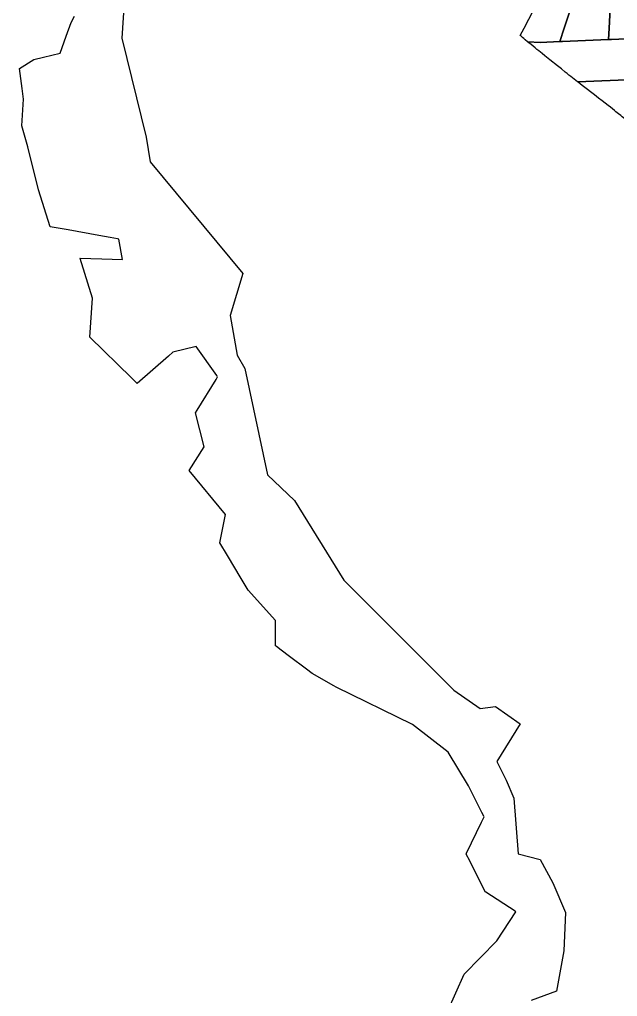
# Model space of a CAD drawing. Header units: metres. Extents: x 3 to 1005126, y 39 to 4383651.
# Drawn here: x 477956 to 478298, y 4365741 to 4366300 of the extents above; entities that cross this region are included whole.
import ezdxf

# ---------------------------------------------------------------- set-up
doc = ezdxf.new("R2010")
doc.units = ezdxf.units.M
doc.header["$MEASUREMENT"] = 0
doc.layers.add('TM_Llucmajor', color=7, linetype='Continuous')

msp = doc.modelspace()

# ---------------------------------------------------------------- linework, layer by layer
at = {"layer": 'TM_Llucmajor', "linetype": 'Continuous', "flags": 128}
for points in [[(478016.91, 4366330.79), (478014.29, 4366289.71), (478028.16, 4366233.07), (478030.47, 4366218.85), (478083.55, 4366154.94), (478076.2, 4366130.79), (478080.29, 4366108.15), (478084.66, 4366100.55), (478097.68, 4366039.63), (478113.13, 4366024.99), (478141.43, 4365979.22), (478177.32, 4365943.32), (478204.36, 4365916.26), (478219.59, 4365905.79), (478228.34, 4365906.91), (478242.42, 4365896.98), (478229.07, 4365875.51), (478234.39, 4365864.73), (478238.8, 4365854.42), (478241.36, 4365822.6), (478253.85, 4365819.24), (478261.19, 4365805.99), (478268.47, 4365788.98), (478267.45, 4365767.08), (478263.2, 4365743.97), (478248.72, 4365738.57)], [(478276.69, 4366322.25), (478267.69, 4366295.34), (478265.14, 4366287.72), (478254.14, 4366287.25), (478246.7, 4366287.65), (478246.7, 4366287.65), (478245.3, 4366288.82), (478244.57, 4366289.44), (478243.82, 4366290.08), (478243.05, 4366290.74), (478242.52, 4366291.2), (478244.66, 4366295.34), (478262.85, 4366330.46)], [(478294.57, 4366318.14), (478293.45, 4366295.34), (478293.14, 4366288.92), (478293.14, 4366288.92), (478266.63, 4366287.78), (478265.14, 4366287.72), (478267.69, 4366295.34), (478276.69, 4366322.25)], [(478318.24, 4366318.09), (478319.66, 4366295.34), (478319.99, 4366290.07), (478319.99, 4366290.07), (478294.81, 4366288.99), (478293.14, 4366288.92), (478293.45, 4366295.34), (478294.57, 4366318.14)], [(478200.77, 4365732.19), (478210.45, 4365753.67), (478228.99, 4365772.82), (478239.97, 4365789.37), (478239.52, 4365789.67), (478222.69, 4365800.6), (478222.45, 4365800.76), (478213.51, 4365818.55), (478211.55, 4365822.46), (478211.76, 4365822.89), (478220.29, 4365840.67), (478221.74, 4365843.69), (478221.54, 4365844.1), (478220.52, 4365846.14), (478212.88, 4365861.48), (478201.24, 4365880.77), (478180.79, 4365896.69), (478137.06, 4365918.01), (478135.69, 4365918.79), (478123.24, 4365925.88), (478120.08, 4365928.26), (478110.29, 4365935.63), (478105.47, 4365939.27), (478102.81, 4365941.27), (478102.28, 4365941.67), (478102.17, 4365956.24), (478086.63, 4365973.59), (478082.07, 4365981.2), (478078.98, 4365986.35), (478074.74, 4365993.43), (478070.38, 4366000.7), (478071.35, 4366005.48), (478073.66, 4366016.81), (478052.88, 4366042.11), (478061.36, 4366055.73), (478056.41, 4366075.07), (478057.42, 4366076.71), (478068.28, 4366094.3), (478069.13, 4366095.68), (478068.56, 4366096.5), (478056.74, 4366113.19), (478043.51, 4366109.79), (478040.88, 4366107.49), (478023.07, 4366091.89), (478022.71, 4366092.25), (478019.81, 4366095.07), (477995.85, 4366118.4), (477997.44, 4366140.71), (477990.28, 4366163.42), (477990.19, 4366163.7), (478002.81, 4366163.34), (478014.69, 4366163.01), (478012.45, 4366174.65), (478011.8, 4366174.77), (478007.46, 4366175.54), (478001.14, 4366176.68), (477983.47, 4366179.85), (477973.25, 4366181.68), (477966.52, 4366202.91), (477960.39, 4366227.43), (477956.93, 4366239.41), (477957.94, 4366254.76), (477957.13, 4366260.86), (477955.61, 4366272.31), (477963.82, 4366277.45), (477969.43, 4366278.82), (477978.9, 4366281.12), (477982.34, 4366290.74), (477985.16, 4366298.63), (477987.06, 4366302.27)], [(478372.4, 4366268.74), (478275.43, 4366264.6), (478275.43, 4366264.6), (478275.29, 4366264.71), (478273.4, 4366266.19), (478272.42, 4366266.95), (478271.42, 4366267.75), (478270.38, 4366268.57), (478269.31, 4366269.42), (478268.21, 4366270.3), (478266.04, 4366272.04), (478263.86, 4366273.78), (478259.52, 4366277.24), (478256.62, 4366279.56), (478254.97, 4366280.89), (478253.08, 4366282.41), (478252.08, 4366283.22), (478251.01, 4366284.09), (478249.88, 4366285.02), (478248.66, 4366286.02), (478247.38, 4366287.09), (478246.7, 4366287.65), (478254.14, 4366287.25), (478265.14, 4366287.72), (478266.63, 4366287.78), (478293.14, 4366288.92), (478294.81, 4366288.99), (478319.99, 4366290.07)]]:
    msp.add_lwpolyline(points, dxfattribs=at)
msp.add_lwpolyline([(478275.43, 4366264.6), (478372.4, 4366268.74), (478372.52, 4366268.22), (478377.33, 4366247.1), (478301.81, 4366243.88), (478301.62, 4366244.03), (478300.94, 4366244.6), (478300.03, 4366245.35), (478298.81, 4366246.35), (478298.11, 4366246.91), (478297.31, 4366247.56), (478296.4, 4366248.29), (478295.36, 4366249.13), (478294.16, 4366250.08), (478292.79, 4366251.16), (478291.22, 4366252.4), (478289.42, 4366253.8), (478287.37, 4366255.39), (478285.02, 4366257.2), (478278.74, 4366262.04), (478277.07, 4366263.33), (478275.43, 4366264.6)], close=True, dxfattribs=at)

doc.saveas('drawing.dxf')
